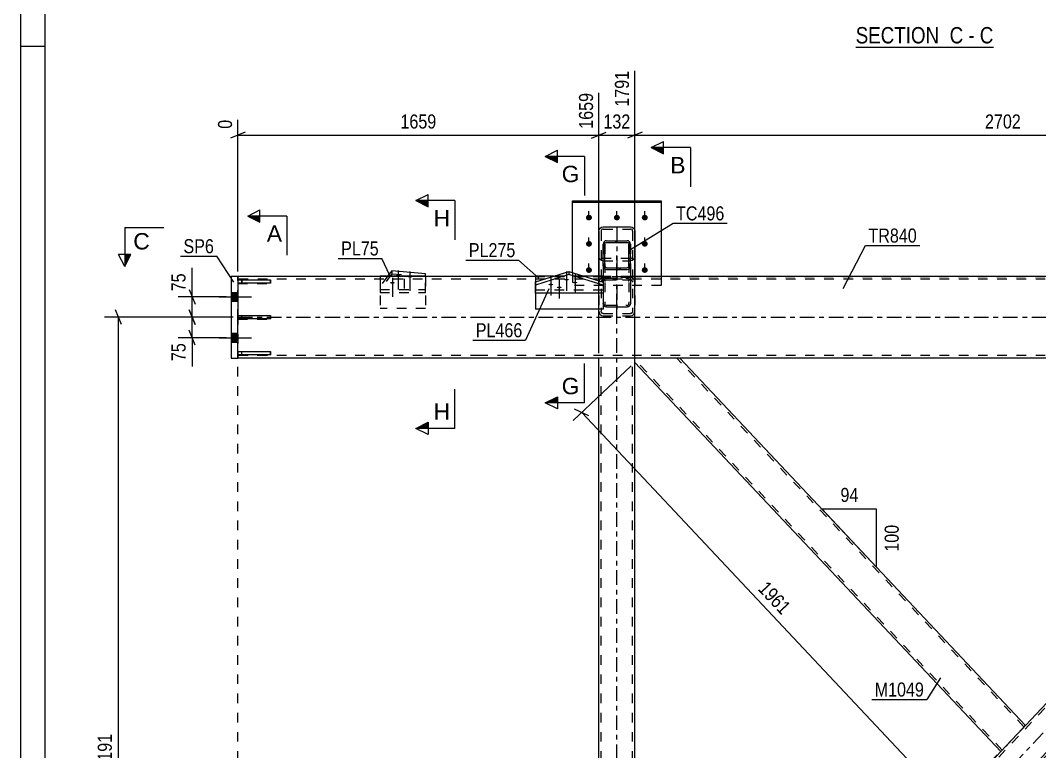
# Model space of a CAD drawing. Header units: millimetres. Extents: x 0 to 841, y 0 to 594.
# Drawn here: x 0 to 207.9, y 303.1 to 452.3 of the extents above; entities that cross this region are included whole.
import ezdxf

# ---------------------------------------------------------------- set-up
doc = ezdxf.new("R2010")
doc.units = ezdxf.units.MM
doc.linetypes.add('DXK_LINE_DOT2', pattern=[3.9198, 1.9599, -1.9599])
doc.linetypes.add('DXK_LINE_DOT3', pattern=[5.9187, 2.979, -0.9799, 0.9799, -0.9799])
doc.styles.add('Arial', font='ARIAL.TTF', dxfattribs={"height": 0.2})
doc.styles.add('Arial Narrow', font='ARIALN.TTF', dxfattribs={"height": 0.2})

# ---------------------------------------------------------------- blocks, each defined once
blk = doc.blocks.new('Unknown-761545992-1132')
at = {"color": 5, "linetype": 'Continuous'}
for p, q in [((0, 594), (0, 0)), ((5, 589), (5, 5)), ((5, 447), (0, 447))]:
    blk.add_line(p, q, dxfattribs=at)
blk = doc.blocks.new('Unknown-761545992-19 - 4705')
at = {"color": 6, "linetype": 'Continuous'}
blk.add_line((170.35, 446.87), (198.42, 446.87), dxfattribs=at)
at = {"color": 0, "linetype": 'Continuous'}
for points in [[(188.46, 447.62), (188.46, 451.12), (170.35, 451.12), (170.35, 447.62)], [(192.28, 447.62), (192.28, 451.12), (189.51, 451.12), (189.51, 447.62)], [(194.6, 447.62), (194.6, 451.12), (193.33, 451.12), (193.33, 447.62)], [(198.42, 447.62), (198.42, 451.12), (195.65, 451.12), (195.65, 447.62)]]:
    blk.add_wipeout(points, dxfattribs=at)
at = {"color": 7, "linetype": 'Continuous', "style": 'Arial Narrow'}
for s, p in [('SECTION ', (170.35, 447.62)), ('C', (189.51, 447.62)), ('-', (193.33, 447.62)), ('C', (195.65, 447.62))]:
    blk.add_text(s, height=3.34, dxfattribs=at).set_placement(p)
blk = doc.blocks.new('Part-761545992-3665 - 3517')
at = {"color": 2, "linetype": 'Continuous'}
for p, q in [((117.97, 409.34), (118.04, 409.66)), ((118.04, 409.66), (118.23, 409.93)), ((118.23, 409.93), (118.52, 410.12)), ((118.52, 410.12), (118.86, 410.18)), ((118.86, 410.18), (124.42, 410.18)), ((124.42, 410.18), (124.76, 410.12)), ((124.76, 410.12), (125.05, 409.93)), ((125.05, 409.93), (125.24, 409.66)), ((125.24, 409.66), (125.31, 409.34)), ((117.97, 409.34), (117.97, 400.11)), ((125.31, 409.34), (125.31, 400.09))]:
    blk.add_line(p, q, dxfattribs=at)
at = {"color": 7, "linetype": 'DXK_LINE_DOT2'}
for p, q in [((118.45, 409.5), (118.42, 409.34)), ((118.55, 409.64), (118.45, 409.5)), ((118.69, 409.73), (118.55, 409.64)), ((118.86, 409.76), (118.69, 409.73)), ((118.86, 409.76), (124.42, 409.76)), ((124.59, 409.73), (124.42, 409.76)), ((124.73, 409.64), (124.59, 409.73)), ((124.83, 409.5), (124.73, 409.64)), ((124.86, 409.34), (124.83, 409.5)), ((118.42, 409.34), (118.42, 392.99)), ((124.86, 409.34), (124.86, 392.99)), ((118.04, 403.8), (117.97, 404.12)), ((118.23, 403.53), (118.04, 403.8)), ((118.52, 403.35), (118.23, 403.53)), ((118.42, 404.12), (118.45, 403.96)), ((118.45, 403.96), (118.55, 403.83)), ((118.86, 403.29), (118.52, 403.35)), ((118.55, 403.83), (118.69, 403.74)), ((118.69, 403.74), (118.86, 403.71)), ((124.42, 403.71), (118.86, 403.71)), ((118.86, 403.29), (124.42, 403.29)), ((124.42, 403.71), (124.59, 403.74)), ((124.76, 403.35), (124.42, 403.29)), ((124.59, 403.74), (124.73, 403.83)), ((124.73, 403.83), (124.76, 403.86)), ((124.76, 403.86), (124.83, 403.96)), ((125.05, 403.53), (124.76, 403.35)), ((124.83, 403.96), (124.86, 404.12)), ((125.24, 403.8), (125.05, 403.53)), ((125.31, 404.12), (125.24, 403.8)), ((117.97, 400.11), (117.97, 392.99)), ((118.03, 399.19), (117.97, 398.9)), ((118.04, 399.27), (118.03, 399.19)), ((118.42, 398.9), (118.45, 399.09)), ((118.86, 399.85), (118.52, 399.78)), ((118.69, 399.34), (118.86, 399.38)), ((124.42, 399.85), (118.86, 399.85)), ((118.86, 399.38), (124.42, 399.38)), ((124.76, 399.78), (124.42, 399.85)), ((124.42, 399.38), (124.59, 399.34)), ((124.83, 399.09), (124.86, 398.9)), ((125.25, 399.19), (125.24, 399.27)), ((125.31, 398.9), (125.25, 399.19)), ((125.31, 400.09), (125.31, 392.99)), ((117.97, 392.99), (118.04, 392.63)), ((118.45, 392.81), (118.42, 392.99)), ((124.86, 392.99), (124.83, 392.81)), ((125.24, 392.63), (125.31, 392.99)), ((118.52, 392.12), (118.86, 392.05)), ((118.86, 392.52), (118.69, 392.56)), ((118.86, 392.52), (124.42, 392.52)), ((118.86, 392.05), (124.42, 392.05)), ((124.59, 392.56), (124.42, 392.52)), ((124.42, 392.05), (124.76, 392.12))]:
    blk.add_line(p, q, dxfattribs=at)
at = {"color": 7, "linetype": 'DXK_LINE_DOT3'}
blk.add_line((121.64, 410.15), (121.64, 392.53), dxfattribs=at)
at = {"color": 7, "linetype": 'DXK_LINE_DOT2'}
for centre, radius, start, end in [((118.9, 398.94), 0.919, 114.3199, 159.2416), ((118.88, 398.92), 0.46, 114.3199, 159.2416), ((124.4, 398.92), 0.46, 20.7584, 65.6801), ((124.38, 398.94), 0.919, 20.7584, 65.6801), ((118.9, 392.96), 0.919, 200.7584, 245.6801), ((118.88, 392.97), 0.46, 200.7584, 245.6801), ((124.4, 392.97), 0.46, 294.3199, 339.2416), ((124.38, 392.96), 0.919, 294.3199, 339.2416)]:
    blk.add_arc(centre, radius, start, end, dxfattribs=at)
blk = doc.blocks.new('Part-761545992-3583 - 3517')
at = {"color": 7, "linetype": 'DXK_LINE_DOT2'}
for p, q in [((51.02, 399.33), (44.36, 399.33)), ((44.36, 399.33), (44.36, 398.66)), ((45.19, 399.33), (45.19, 398.66)), ((51.02, 398.66), (51.02, 399.33)), ((44.36, 398.66), (51.02, 398.66))]:
    blk.add_line(p, q, dxfattribs=at)
blk = doc.blocks.new('Bolt-761545992-3519 - 3517')
at = {"linetype": 'Continuous'}
for points in [[(115.95, 412.66), (116.07, 412.65), (116.19, 412.61), (116.31, 412.55), (116.4, 412.47), (116.48, 412.37), (116.53, 412.26), (116.55, 412.14), (116.55, 412.02), (116.53, 411.91), (116.48, 411.8), (116.4, 411.7), (116.31, 411.62), (116.19, 411.56), (116.07, 411.52), (115.95, 411.51), (115.82, 411.52), (115.7, 411.56), (115.59, 411.62), (115.49, 411.7), (115.42, 411.8), (115.37, 411.91), (115.34, 412.02), (115.34, 412.14), (115.37, 412.26), (115.42, 412.37), (115.49, 412.47), (115.59, 412.55), (115.7, 412.61), (115.82, 412.65)], [(121.64, 412.66), (121.77, 412.65), (121.89, 412.61), (122, 412.55), (122.09, 412.47), (122.17, 412.37), (122.22, 412.26), (122.25, 412.14), (122.25, 412.02), (122.22, 411.91), (122.17, 411.8), (122.09, 411.7), (122, 411.62), (121.89, 411.56), (121.77, 411.52), (121.64, 411.51), (121.51, 411.52), (121.39, 411.56), (121.28, 411.62), (121.19, 411.7), (121.11, 411.8), (121.06, 411.91), (121.03, 412.02), (121.03, 412.14), (121.06, 412.26), (121.11, 412.37), (121.19, 412.47), (121.28, 412.55), (121.39, 412.61), (121.51, 412.65)], [(127.34, 412.66), (127.46, 412.65), (127.58, 412.61), (127.69, 412.55), (127.79, 412.47), (127.86, 412.37), (127.92, 412.26), (127.94, 412.14), (127.94, 412.02), (127.92, 411.91), (127.86, 411.8), (127.79, 411.7), (127.69, 411.62), (127.58, 411.56), (127.46, 411.52), (127.34, 411.51), (127.21, 411.52), (127.09, 411.56), (126.98, 411.62), (126.88, 411.7), (126.81, 411.8), (126.75, 411.91), (126.73, 412.02), (126.73, 412.14), (126.75, 412.26), (126.81, 412.37), (126.88, 412.47), (126.98, 412.55), (127.09, 412.61), (127.21, 412.65)], [(115.95, 407.31), (116.07, 407.3), (116.19, 407.26), (116.31, 407.2), (116.4, 407.12), (116.48, 407.02), (116.53, 406.91), (116.55, 406.79), (116.55, 406.67), (116.53, 406.56), (116.48, 406.45), (116.4, 406.35), (116.31, 406.27), (116.19, 406.21), (116.07, 406.17), (115.95, 406.16), (115.82, 406.17), (115.7, 406.21), (115.59, 406.27), (115.49, 406.35), (115.42, 406.45), (115.37, 406.56), (115.34, 406.67), (115.34, 406.79), (115.37, 406.91), (115.42, 407.02), (115.49, 407.12), (115.59, 407.2), (115.7, 407.26), (115.82, 407.3)], [(127.34, 407.31), (127.46, 407.3), (127.58, 407.26), (127.69, 407.2), (127.79, 407.12), (127.86, 407.02), (127.92, 406.91), (127.94, 406.79), (127.94, 406.67), (127.92, 406.56), (127.86, 406.45), (127.79, 406.35), (127.69, 406.27), (127.58, 406.21), (127.46, 406.17), (127.34, 406.16), (127.21, 406.17), (127.09, 406.21), (126.98, 406.27), (126.88, 406.35), (126.81, 406.45), (126.75, 406.56), (126.73, 406.67), (126.73, 406.79), (126.75, 406.91), (126.81, 407.02), (126.88, 407.12), (126.98, 407.2), (127.09, 407.26), (127.21, 407.3)], [(115.95, 401.96), (116.07, 401.94), (116.19, 401.91), (116.31, 401.85), (116.4, 401.77), (116.48, 401.67), (116.53, 401.56), (116.55, 401.44), (116.55, 401.32), (116.53, 401.21), (116.48, 401.1), (116.4, 401), (116.31, 400.92), (116.19, 400.86), (116.07, 400.82), (115.95, 400.81), (115.82, 400.82), (115.7, 400.86), (115.59, 400.92), (115.49, 401), (115.42, 401.1), (115.37, 401.21), (115.34, 401.32), (115.34, 401.44), (115.37, 401.56), (115.42, 401.67), (115.49, 401.77), (115.59, 401.85), (115.7, 401.91), (115.82, 401.94)], [(127.34, 401.96), (127.46, 401.94), (127.58, 401.91), (127.69, 401.85), (127.79, 401.77), (127.86, 401.67), (127.92, 401.56), (127.94, 401.44), (127.94, 401.32), (127.92, 401.21), (127.86, 401.1), (127.79, 401), (127.69, 400.92), (127.58, 400.86), (127.46, 400.82), (127.34, 400.81), (127.21, 400.82), (127.09, 400.86), (126.98, 400.92), (126.88, 401), (126.81, 401.1), (126.75, 401.21), (126.73, 401.32), (126.73, 401.44), (126.75, 401.56), (126.81, 401.67), (126.88, 401.77), (126.98, 401.85), (127.09, 401.91), (127.21, 401.94)]]:
    blk.add_hatch(color=1, dxfattribs=at).paths.add_polyline_path(points)
at = {"color": 1, "linetype": 'Continuous'}
for p, q in [((115.95, 411.84), (115.95, 413.42)), ((121.64, 411.84), (121.64, 413.42)), ((127.34, 411.84), (127.34, 413.42)), ((115.95, 406.49), (115.95, 408.06)), ((127.34, 406.49), (127.34, 408.06)), ((115.95, 401.14), (115.95, 402.71)), ((127.34, 401.14), (127.34, 402.71))]:
    blk.add_line(p, q, dxfattribs=at)
at = {"color": 1, "linetype": 'DXK_LINE_DOT2'}
blk.add_line((121.64, 401.14), (121.64, 402.71), dxfattribs=at)
blk = doc.blocks.new('Part-761545992-3636 - 3517')
at = {"color": 7, "linetype": 'DXK_LINE_DOT3'}
blk.add_line((121.64, 212.87), (121.64, 393.43), dxfattribs=at)
at = {"color": 2, "linetype": 'Continuous'}
for p, q in [((117.98, 225.85), (117.98, 383.43)), ((125.31, 225.85), (125.31, 382.51))]:
    blk.add_line(p, q, dxfattribs=at)
at = {"color": 7, "linetype": 'DXK_LINE_DOT2'}
for p, q in [((125.31, 383.43), (117.98, 383.43)), ((118.42, 222.87), (118.42, 383.43)), ((124.86, 222.87), (124.86, 383.43)), ((125.31, 382.51), (125.31, 383.43)), ((117.98, 222.87), (117.98, 225.85)), ((125.31, 222.87), (125.31, 225.85)), ((125.31, 222.87), (117.98, 222.87))]:
    blk.add_line(p, q, dxfattribs=at)
blk = doc.blocks.new('Part-761545992-3707 - 3517')
at = {"color": 2, "linetype": 'Continuous'}
for p, q in [((73.34, 400.2), (73.34, 400.09)), ((73.34, 400.2), (82.63, 400.2)), ((82.63, 400.2), (82.63, 400.09))]:
    blk.add_line(p, q, dxfattribs=at)
at = {"color": 7, "linetype": 'DXK_LINE_DOT2'}
for p, q in [((73.34, 400.09), (73.34, 393.53)), ((82.63, 400.09), (82.63, 393.53)), ((82.63, 393.53), (73.34, 393.53))]:
    blk.add_line(p, q, dxfattribs=at)
blk = doc.blocks.new('Part-761545992-3584 - 3517')
at = {"color": 7, "linetype": 'DXK_LINE_DOT2'}
for p, q in [((51.02, 384.71), (44.36, 384.71)), ((44.36, 384.71), (44.36, 384.05)), ((45.19, 384.05), (45.19, 384.71)), ((51.02, 384.05), (51.02, 384.71)), ((44.36, 384.05), (51.02, 384.05))]:
    blk.add_line(p, q, dxfattribs=at)
blk = doc.blocks.new('Part-761545992-3551 - 3517')
at = {"color": 2, "linetype": 'Continuous'}
for p, q in [((44.36, 400.09), (42.97, 400.09)), ((42.97, 400.09), (42.97, 383.43)), ((44.36, 400.09), (44.36, 399.4)), ((44.36, 398.73), (44.36, 392.09)), ((44.36, 384.79), (44.36, 391.43)), ((42.97, 383.43), (44.36, 383.43)), ((44.36, 383.43), (44.36, 384.12))]:
    blk.add_line(p, q, dxfattribs=at)
at = {"color": 7, "linetype": 'DXK_LINE_DOT2'}
for p, q in [((44.36, 391.43), (44.36, 400.09)), ((44.36, 399.4), (44.36, 398.73)), ((44.36, 391.43), (44.36, 392.09)), ((44.36, 384.12), (44.36, 384.79))]:
    blk.add_line(p, q, dxfattribs=at)
blk = doc.blocks.new('Part-761545992-3633 - 3517')
at = {"color": 2, "linetype": 'Continuous'}
for p, q in [((125.31, 382.51), (125.31, 383.43)), ((199.94, 303.15), (125.31, 382.51)), ((204.98, 308.5), (134.51, 383.43)), ((204.36, 307.85), (199.94, 303.15)), ((204.8, 308.31), (204.36, 307.85)), ((204.98, 308.5), (204.8, 308.31))]:
    blk.add_line(p, q, dxfattribs=at)
at = {"color": 7, "linetype": 'DXK_LINE_DOT2'}
for p, q in [((134.51, 383.43), (125.31, 383.43)), ((200.25, 303.47), (125.31, 383.16)), ((204.67, 308.18), (133.9, 383.43)), ((204.6, 308.1), (204.36, 307.85)), ((204.8, 308.31), (204.67, 308.18)), ((200.25, 303.47), (200.27, 303.5))]:
    blk.add_line(p, q, dxfattribs=at)
blk = doc.blocks.new('Part-761545992-3646 - 3517')
at = {"linetype": 'Continuous'}
h = blk.add_hatch(dxfattribs=at)
h.set_pattern_fill('', scale=0.7, style=0, pattern_type=0)
h.set_pattern_definition([(45, (124.3678, 406.9375), (-1.57154, 1.57154), [])])
h.paths.add_polyline_path([(124.42, 406.67), (124.37, 406.94), (124.22, 407.17), (124.01, 407.32), (123.75, 407.37), (119.53, 407.37), (119.27, 407.32), (119.06, 407.17), (118.91, 406.94), (118.86, 406.67), (118.86, 402.2), (118.91, 401.93), (119.06, 401.7), (119.27, 401.55), (119.53, 401.5), (123.75, 401.5), (124.01, 401.55), (124.22, 401.7), (124.37, 401.93), (124.42, 402.2)])
h.paths.add_polyline_path([(124.06, 402.07), (123.99, 401.95), (123.88, 401.88), (123.75, 401.85), (119.53, 401.85), (119.4, 401.88), (119.29, 401.95), (119.22, 402.07), (119.2, 402.2), (119.2, 406.67), (119.22, 406.8), (119.29, 406.92), (119.4, 406.99), (119.53, 407.02), (123.75, 407.02), (123.88, 406.99), (123.99, 406.92), (124.06, 406.8), (124.09, 406.67), (124.09, 402.2)])
at = {"color": 2, "linetype": 'Continuous'}
for p, q in [((118.91, 406.94), (118.86, 406.67)), ((118.86, 402.2), (118.86, 406.67)), ((119.2, 406.67), (119.22, 406.8)), ((119.2, 402.2), (119.2, 406.67)), ((119.22, 406.8), (119.29, 406.92)), ((119.53, 407.37), (119.27, 407.32)), ((119.29, 406.92), (119.4, 406.99)), ((119.4, 406.99), (119.53, 407.02)), ((119.53, 407.37), (123.75, 407.37)), ((119.53, 407.02), (123.75, 407.02)), ((124.01, 407.32), (123.75, 407.37)), ((123.75, 407.02), (123.88, 406.99)), ((123.88, 406.99), (123.99, 406.92)), ((123.99, 406.92), (124.06, 406.8)), ((124.06, 406.8), (124.09, 406.67)), ((124.09, 402.2), (124.09, 406.67)), ((124.42, 406.67), (124.37, 406.94)), ((124.42, 402.2), (124.42, 406.67)), ((118.86, 402.2), (118.86, 394.55)), ((118.86, 402.2), (118.91, 401.93)), ((119.22, 402.07), (119.2, 402.2)), ((119.29, 401.95), (119.22, 402.07)), ((119.27, 401.55), (119.53, 401.5)), ((119.4, 401.88), (119.29, 401.95)), ((119.53, 401.85), (119.4, 401.88)), ((119.53, 401.85), (123.75, 401.85)), ((119.53, 401.5), (123.75, 401.5)), ((123.88, 401.88), (123.75, 401.85)), ((123.75, 401.5), (124.01, 401.55)), ((123.99, 401.95), (123.88, 401.88)), ((124.06, 402.07), (123.99, 401.95)), ((124.09, 402.2), (124.06, 402.07)), ((124.37, 401.93), (124.42, 402.2)), ((124.42, 402.2), (124.42, 394.55)), ((118.91, 394.28), (118.86, 394.55)), ((119.53, 393.85), (119.27, 393.9)), ((119.53, 393.85), (123.75, 393.85)), ((124.01, 393.9), (123.75, 393.85)), ((124.42, 394.55), (124.37, 394.28))]:
    blk.add_line(p, q, dxfattribs=at)
at = {"color": 7, "linetype": 'DXK_LINE_DOT2'}
for p, q in [((118.86, 406.67), (118.86, 402.2)), ((119.2, 406.67), (119.2, 394.55)), ((124.09, 406.67), (124.09, 394.55)), ((124.42, 406.67), (124.42, 402.2)), ((118.86, 399.02), (118.91, 399.29)), ((119.22, 399.15), (119.2, 399.02)), ((119.29, 399.27), (119.22, 399.15)), ((119.27, 399.67), (119.53, 399.72)), ((119.4, 399.34), (119.29, 399.27)), ((119.53, 399.37), (119.4, 399.34)), ((119.53, 399.72), (123.75, 399.72)), ((119.53, 399.37), (123.75, 399.37)), ((123.75, 399.72), (124.01, 399.67)), ((123.88, 399.34), (123.75, 399.37)), ((123.99, 399.27), (123.88, 399.34)), ((124.06, 399.15), (123.99, 399.27)), ((124.09, 399.02), (124.06, 399.15)), ((124.37, 399.29), (124.42, 399.02)), ((119.2, 394.55), (119.22, 394.42)), ((119.22, 394.42), (119.29, 394.3)), ((119.29, 394.3), (119.4, 394.23)), ((119.4, 394.23), (119.53, 394.2)), ((119.53, 394.2), (123.75, 394.2)), ((123.75, 394.2), (123.88, 394.23)), ((123.88, 394.23), (123.99, 394.3)), ((123.99, 394.3), (124.06, 394.42)), ((124.06, 394.42), (124.09, 394.55))]:
    blk.add_line(p, q, dxfattribs=at)
at = {"color": 7, "linetype": 'DXK_LINE_DOT3'}
blk.add_line((121.64, 393.53), (121.64, 404.43), dxfattribs=at)
at = {"color": 2, "linetype": 'Continuous'}
for centre, start, end in [((119.56, 406.69), 114.1353, 159.0718), ((123.73, 406.69), 20.9282, 65.8647), ((119.56, 402.18), 200.9282, 245.8647), ((123.73, 402.18), 294.1353, 339.0718), ((119.56, 394.53), 200.9282, 245.8647), ((123.73, 394.53), 294.1353, 339.0718)]:
    blk.add_arc(centre, 0.687, start, end, dxfattribs=at)
at = {"color": 7, "linetype": 'DXK_LINE_DOT2'}
for centre, start, end in [((119.56, 399.04), 114.1353, 159.0718), ((123.73, 399.04), 20.9282, 65.8647)]:
    blk.add_arc(centre, 0.687, start, end, dxfattribs=at)
blk = doc.blocks.new('Part-761545992-3571 - 3517')
at = {"color": 7, "linetype": 'DXK_LINE_DOT2'}
for p, q in [((276.05, 383.43), (125.31, 223.14)), ((284.64, 383.16), (133.9, 222.87)), ((284.64, 383.43), (275.44, 383.43)), ((204.98, 308.5), (199.94, 303.15)), ((210.01, 303.15), (204.98, 297.8)), ((127.25, 225.85), (125.31, 223.79)), ((125.31, 222.87), (125.31, 223.79)), ((134.51, 222.87), (125.31, 222.87))]:
    blk.add_line(p, q, dxfattribs=at)
at = {"color": 7, "linetype": 'DXK_LINE_DOT3'}
blk.add_line((129.48, 222.87), (280.47, 383.43), dxfattribs=at)
at = {"color": 2, "linetype": 'Continuous'}
for p, q in [((275.44, 383.43), (204.98, 308.5)), ((284.64, 382.51), (210.01, 303.15)), ((284.64, 382.51), (284.64, 383.43)), ((199.94, 303.15), (127.25, 225.85)), ((204.98, 297.8), (134.51, 222.87))]:
    blk.add_line(p, q, dxfattribs=at)
blk = doc.blocks.new('Part-761545992-3589 - 3517')
at = {"color": 2, "linetype": 'Continuous'}
for p, q in [((62.13, 400.09), (44.36, 400.09)), ((93.74, 400.09), (62.23, 400.09)), ((105.02, 400.09), (93.84, 400.09)), ((118.86, 400.09), (118.84, 400.09)), ((303.09, 400.09), (124.42, 400.09)), ((62.13, 383.43), (44.36, 383.43)), ((93.74, 383.43), (62.23, 383.43)), ((291.64, 383.43), (93.84, 383.43))]:
    blk.add_line(p, q, dxfattribs=at)
at = {"color": 7, "linetype": 'DXK_LINE_DOT2'}
for p, q in [((44.36, 400.09), (44.36, 383.43)), ((62.13, 399.54), (44.36, 399.54)), ((93.74, 399.54), (62.23, 399.54)), ((303.09, 399.54), (93.84, 399.54)), ((105.02, 400.09), (303.09, 400.09)), ((124.42, 400.09), (118.86, 400.09)), ((62.13, 383.98), (44.36, 383.98)), ((93.74, 383.98), (62.23, 383.98)), ((303.09, 383.98), (93.84, 383.98))]:
    blk.add_line(p, q, dxfattribs=at)
at = {"color": 7, "linetype": 'DXK_LINE_DOT3'}
for p, q in [((44.36, 391.76), (62.13, 391.76)), ((62.23, 391.76), (93.74, 391.76)), ((93.84, 391.76), (303.09, 391.76))]:
    blk.add_line(p, q, dxfattribs=at)
blk = doc.blocks.new('Part-761545992-3711 - 3517')
at = {"color": 2, "linetype": 'Continuous'}
for p, q in [((105.02, 400.11), (105.02, 398.96)), ((108.71, 400.11), (105.02, 400.11)), ((118.84, 400.11), (114.99, 400.11)), ((118.84, 400.11), (118.84, 398.91)), ((105.02, 396.69), (105.02, 393.44)), ((118.84, 396.69), (118.84, 393.44)), ((118.84, 393.44), (105.02, 393.44))]:
    blk.add_line(p, q, dxfattribs=at)
at = {"color": 7, "linetype": 'DXK_LINE_DOT2'}
for p, q in [((114.99, 400.11), (108.71, 400.11)), ((105.02, 398.96), (105.02, 396.69)), ((118.84, 398.91), (118.84, 396.69))]:
    blk.add_line(p, q, dxfattribs=at)
blk = doc.blocks.new('Part-761545992-3579 - 3517')
at = {"color": 2, "linetype": 'Continuous'}
for p, q in [((44.36, 391.43), (44.36, 392.09)), ((44.36, 392.09), (51.02, 392.09)), ((51.02, 391.43), (44.36, 391.43)), ((51.02, 392.09), (51.02, 391.43))]:
    blk.add_line(p, q, dxfattribs=at)
at = {"color": 7, "linetype": 'DXK_LINE_DOT2'}
blk.add_line((45.19, 391.43), (45.19, 392.09), dxfattribs=at)
blk = doc.blocks.new('Part-761545992-3580 - 3517')
at = {"color": 2, "linetype": 'Continuous'}
for p, q in [((44.36, 399.4), (51.02, 399.4)), ((44.36, 399.4), (44.36, 398.73)), ((51.02, 399.4), (51.02, 398.73)), ((51.02, 398.73), (44.36, 398.73))]:
    blk.add_line(p, q, dxfattribs=at)
at = {"color": 7, "linetype": 'DXK_LINE_DOT2'}
blk.add_line((45.19, 398.73), (45.19, 399.4), dxfattribs=at)
blk = doc.blocks.new('Part-761545992-3581 - 3517')
at = {"color": 2, "linetype": 'Continuous'}
for p, q in [((44.36, 384.12), (44.36, 384.79)), ((44.36, 384.79), (51.02, 384.79)), ((51.02, 384.79), (51.02, 384.12)), ((51.02, 384.12), (44.36, 384.12))]:
    blk.add_line(p, q, dxfattribs=at)
at = {"color": 7, "linetype": 'DXK_LINE_DOT2'}
blk.add_line((45.19, 384.12), (45.19, 384.79), dxfattribs=at)
blk = doc.blocks.new('Part-761545992-3582 - 3517')
at = {"color": 7, "linetype": 'DXK_LINE_DOT2'}
for p, q in [((51.02, 392.02), (44.36, 392.02)), ((44.36, 392.02), (44.36, 391.35)), ((44.36, 391.35), (51.02, 391.35)), ((45.19, 391.35), (45.19, 392.02)), ((51.02, 391.35), (51.02, 392.02))]:
    blk.add_line(p, q, dxfattribs=at)
blk = doc.blocks.new('Bolt-761545992-3598 - 3517')
at = {"linetype": 'Continuous'}
for points in [[(42.97, 396.84), (42.97, 395.01), (44.36, 395.01), (44.36, 396.84)], [(42.97, 396.84), (42.97, 395.01), (44.36, 395.01), (44.36, 396.84)], [(42.97, 388.51), (42.97, 386.68), (44.36, 386.68), (44.36, 388.51)], [(42.97, 388.51), (42.97, 386.68), (44.36, 386.68), (44.36, 388.51)]]:
    blk.add_hatch(color=1, dxfattribs=at).paths.add_polyline_path(points)
at = {"color": 1, "linetype": 'Continuous'}
for p, q in [((40.52, 395.93), (47.13, 395.93)), ((40.52, 395.93), (47.13, 395.93)), ((42.97, 396.84), (44.36, 396.84)), ((42.97, 396.84), (44.36, 396.84)), ((42.97, 395.01), (44.36, 395.01)), ((42.97, 395.01), (44.36, 395.01)), ((40.52, 387.59), (47.13, 387.59)), ((40.52, 387.59), (47.13, 387.59)), ((42.97, 388.51), (44.36, 388.51)), ((42.97, 388.51), (44.36, 388.51)), ((42.97, 386.68), (44.36, 386.68)), ((42.97, 386.68), (44.36, 386.68))]:
    blk.add_line(p, q, dxfattribs=at)
blk = doc.blocks.new('Part-761545992-3678 - 3517')
at = {"color": 2, "linetype": 'Continuous'}
for p, q in [((112.61, 400.84), (112.61, 415.52)), ((112.61, 415.52), (130.67, 415.52)), ((112.61, 415.22), (130.67, 415.22)), ((130.67, 415.52), (130.67, 400.09))]:
    blk.add_line(p, q, dxfattribs=at)
at = {"color": 7, "linetype": 'DXK_LINE_DOT2'}
for p, q in [((112.61, 400.84), (112.61, 398.25)), ((130.67, 400.09), (130.67, 398.25)), ((130.67, 398.25), (112.61, 398.25))]:
    blk.add_line(p, q, dxfattribs=at)
blk = doc.blocks.new('Part-761545992-3704 - 3517')
at = {"color": 2, "linetype": 'Continuous'}
for p, q in [((75.77, 401.25), (74.95, 400.2)), ((82.63, 400.63), (75.77, 401.25)), ((82.63, 400.2), (82.63, 400.63))]:
    blk.add_line(p, q, dxfattribs=at)
at = {"color": 7, "linetype": 'DXK_LINE_DOT2'}
for p, q in [((75.77, 401.25), (75.77, 400.63)), ((75.77, 400.63), (73.34, 397.51)), ((74.95, 400.2), (73.34, 398.13)), ((75.77, 400.63), (82.63, 400)), ((82.63, 396.82), (82.63, 400.2)), ((73.34, 398.13), (73.34, 396.82)), ((73.34, 397.44), (82.63, 397.44)), ((73.34, 396.82), (82.63, 396.82))]:
    blk.add_line(p, q, dxfattribs=at)
blk = doc.blocks.new('Bolt-761545992-3708 - 3517')
at = {"linetype": 'Continuous'}
for points in [[(77.01, 400.09), (76.9, 400.09), (76.8, 400.1), (76.71, 400.12), (76.64, 400.14), (76.58, 400.17), (76.53, 400.2), (76.51, 400.24), (76.51, 400.27), (76.53, 400.31), (76.58, 400.34), (76.64, 400.37), (76.71, 400.39), (76.8, 400.41), (76.9, 400.42), (77.01, 400.43), (77.11, 400.42), (77.21, 400.41), (77.3, 400.39), (77.38, 400.37), (77.44, 400.34), (77.48, 400.31), (77.51, 400.27), (77.51, 400.24), (77.48, 400.2), (77.44, 400.17), (77.38, 400.14), (77.3, 400.12), (77.21, 400.1), (77.11, 400.09)], [(79.42, 399.87), (79.32, 399.87), (79.22, 399.88), (79.13, 399.9), (79.05, 399.92), (78.99, 399.95), (78.95, 399.98), (78.93, 400.02), (78.93, 400.05), (78.95, 400.09), (78.99, 400.12), (79.05, 400.15), (79.13, 400.18), (79.22, 400.19), (79.32, 400.2), (79.42, 400.21), (79.53, 400.2), (79.63, 400.19), (79.72, 400.18), (79.8, 400.15), (79.86, 400.12), (79.9, 400.09), (79.92, 400.05), (79.92, 400.02), (79.9, 399.98), (79.86, 399.95), (79.8, 399.92), (79.72, 399.9), (79.63, 399.88), (79.53, 399.87)], [(75.87, 398.62), (75.76, 398.62), (75.66, 398.63), (75.57, 398.65), (75.49, 398.67), (75.43, 398.7), (75.39, 398.73), (75.37, 398.77), (75.37, 398.81), (75.39, 398.84), (75.43, 398.87), (75.49, 398.9), (75.57, 398.93), (75.66, 398.94), (75.76, 398.95), (75.87, 398.96), (75.97, 398.95), (76.07, 398.94), (76.16, 398.93), (76.24, 398.9), (76.3, 398.87), (76.34, 398.84), (76.36, 398.81), (76.36, 398.77), (76.34, 398.73), (76.3, 398.7), (76.24, 398.67), (76.16, 398.65), (76.07, 398.63), (75.97, 398.62)]]:
    blk.add_hatch(color=1, dxfattribs=at).paths.add_polyline_path(points)
at = {"color": 1, "linetype": 'Continuous'}
for p, q in [((77.01, 401.3), (77.01, 397.39)), ((75.87, 399.83), (75.87, 395.92)), ((79.42, 401.08), (79.42, 397.17))]:
    blk.add_line(p, q, dxfattribs=at)
at = {"color": 1, "linetype": 'DXK_LINE_DOT2'}
blk.add_line((78.28, 399.61), (78.28, 395.7), dxfattribs=at)
blk = doc.blocks.new('Part-761545992-3712 - 3517')
at = {"color": 2, "linetype": 'Continuous'}
for p, q in [((105.02, 398.96), (111.85, 401.08)), ((111.85, 400.45), (105.02, 398.33)), ((111.85, 401.08), (118.84, 398.91)), ((111.85, 401.08), (111.85, 400.45)), ((118.84, 398.28), (111.85, 400.45)), ((105.02, 396.69), (105.02, 398.96)), ((118.84, 398.91), (118.84, 396.69)), ((118.84, 396.69), (105.02, 396.69))]:
    blk.add_line(p, q, dxfattribs=at)
at = {"color": 7, "linetype": 'DXK_LINE_DOT2'}
blk.add_line((105.02, 397.32), (118.84, 397.32), dxfattribs=at)
blk = doc.blocks.new('Bolt-761545992-3713 - 3517')
at = {"linetype": 'Continuous'}
for points in [[(111.38, 399.59), (111.49, 399.59), (111.59, 399.58), (111.68, 399.56), (111.75, 399.54), (111.81, 399.51), (111.86, 399.48), (111.88, 399.45), (111.88, 399.41), (111.86, 399.38), (111.81, 399.35), (111.75, 399.32), (111.68, 399.3), (111.59, 399.28), (111.49, 399.27), (111.38, 399.27), (111.28, 399.27), (111.18, 399.28), (111.09, 399.3), (111.01, 399.32), (110.95, 399.35), (110.91, 399.38), (110.88, 399.41), (110.88, 399.45), (110.91, 399.48), (110.95, 399.51), (111.01, 399.54), (111.09, 399.56), (111.18, 399.58), (111.28, 399.59)], [(108.17, 398.59), (108.27, 398.59), (108.37, 398.58), (108.46, 398.56), (108.54, 398.54), (108.6, 398.51), (108.64, 398.48), (108.66, 398.45), (108.66, 398.41), (108.64, 398.38), (108.6, 398.35), (108.54, 398.32), (108.46, 398.3), (108.37, 398.28), (108.27, 398.27), (108.17, 398.27), (108.06, 398.27), (107.96, 398.28), (107.87, 398.3), (107.8, 398.32), (107.73, 398.35), (107.69, 398.38), (107.67, 398.41), (107.67, 398.45), (107.69, 398.48), (107.73, 398.51), (107.8, 398.54), (107.87, 398.56), (107.96, 398.58), (108.06, 398.59)], [(109.89, 398), (110, 398), (110.1, 397.99), (110.19, 397.97), (110.27, 397.95), (110.33, 397.92), (110.37, 397.89), (110.39, 397.86), (110.39, 397.82), (110.37, 397.79), (110.33, 397.76), (110.27, 397.73), (110.19, 397.71), (110.1, 397.69), (110, 397.68), (109.89, 397.68), (109.79, 397.68), (109.69, 397.69), (109.6, 397.71), (109.52, 397.73), (109.46, 397.76), (109.42, 397.79), (109.4, 397.82), (109.4, 397.86), (109.42, 397.89), (109.46, 397.92), (109.52, 397.95), (109.6, 397.97), (109.69, 397.99), (109.79, 398)], [(113.11, 399), (113.21, 399), (113.31, 398.99), (113.4, 398.97), (113.48, 398.95), (113.54, 398.92), (113.58, 398.89), (113.61, 398.86), (113.61, 398.82), (113.58, 398.79), (113.54, 398.76), (113.48, 398.73), (113.4, 398.71), (113.31, 398.69), (113.21, 398.68), (113.11, 398.68), (113, 398.68), (112.91, 398.69), (112.81, 398.71), (112.74, 398.73), (112.68, 398.76), (112.63, 398.79), (112.61, 398.82), (112.61, 398.86), (112.63, 398.89), (112.68, 398.92), (112.74, 398.95), (112.81, 398.97), (112.91, 398.99), (113, 399)]]:
    blk.add_hatch(color=1, dxfattribs=at).paths.add_polyline_path(points)
at = {"color": 1, "linetype": 'Continuous'}
for p, q in [((108.17, 400.11), (108.17, 396.17)), ((109.89, 399.52), (109.89, 395.58)), ((111.38, 401.11), (111.38, 397.17)), ((113.11, 400.52), (113.11, 396.58))]:
    blk.add_line(p, q, dxfattribs=at)
blk = doc.blocks.new('Line-761545992-32340 - 3517')
at = {"color": 1, "linetype": 'DXK_LINE_DOT2'}
blk.add_line((44.36, 222.87), (44.36, 383.43), dxfattribs=at)
blk = doc.blocks.new('StraightDimension-761545992-4071 - 3517')
at = {"color": 7, "linetype": 'Continuous'}
for p, q in [((124.58, 381.82), (112.72, 370.67)), ((115.93, 371.63), (113, 372.99)), ((114.47, 372.31), (189.1, 292.95)), ((199.21, 302.46), (187.35, 291.31)), ((187.63, 293.63), (190.56, 292.27))]:
    blk.add_line(p, q, dxfattribs=at)
at = {"color": 0}
blk.add_wipeout([(155.24, 330.04), (158.3, 332.92), (152.47, 339.12), (149.41, 336.24)], dxfattribs=at)
at = {"color": 3, "style": 'Arial Narrow'}
blk.add_text('1961', height=2.863, rotation=-46.7591, dxfattribs=at).set_placement((150.26, 336.22))
blk = doc.blocks.new('AngleDimension-761545992-8847 - 3517')
at = {"color": 7, "linetype": 'Continuous'}
for p, q in [((168.63, 347.15), (163.52, 352.58)), ((174.62, 352.58), (163.52, 352.58)), ((174.62, 340.78), (163.52, 352.58)), ((174.62, 340.78), (174.62, 352.58))]:
    blk.add_line(p, q, dxfattribs=at)
at = {"color": 0}
for points in [[(171.5, 353.48), (171.5, 357.68), (166.64, 357.68), (166.64, 353.48)], [(179.72, 350.02), (175.52, 350.02), (175.52, 343.34), (179.72, 343.34)]]:
    blk.add_wipeout(points, dxfattribs=at)
at = {"color": 3, "style": 'Arial Narrow'}
blk.add_text('94', height=2.863, dxfattribs=at).set_placement((167.24, 354.08))
blk.add_text('100', height=2.863, rotation=90.0002, dxfattribs=at).set_placement((179.12, 343.94))
blk = doc.blocks.new('StraightDimension-761545992-3761 - 3517')
at = {"color": 7, "linetype": 'Continuous'}
for p, q in [((20.6, 390.26), (19.4, 393.26)), ((43.36, 391.76), (17.15, 391.76)), ((20, 214.5), (20, 391.76)), ((43.36, 214.5), (17.15, 214.5)), ((19.4, 216), (20.6, 213))]:
    blk.add_line(p, q, dxfattribs=at)
at = {"color": 0}
blk.add_wipeout([(19.25, 307.38), (15.05, 307.38), (15.05, 298.87), (19.25, 298.87)], dxfattribs=at)
at = {"color": 3, "style": 'Arial Narrow'}
blk.add_text('3191', height=2.863, rotation=90.0002, dxfattribs=at).set_placement((18.65, 299.47))
blk = doc.blocks.new('StraightDimension-761545992-3961 - 3517')
at = {"color": 7, "linetype": 'Continuous'}
for p, q in [((34.43, 397.43), (35.63, 394.43)), ((41.97, 395.93), (32.18, 395.93)), ((35.03, 391.76), (35.03, 395.93)), ((35.63, 390.26), (34.43, 393.26)), ((43.36, 391.76), (32.18, 391.76))]:
    blk.add_line(p, q, dxfattribs=at)
at = {"color": 0}
blk.add_wipeout([(34.28, 401.31), (30.08, 401.31), (30.08, 396.45), (34.28, 396.45)], dxfattribs=at)
at = {"color": 7, "linetype": 'Continuous'}
blk.add_line((35.03, 395.93), (35.03, 401.83), dxfattribs=at)
blk.add_line((35.03, 395.93), (35.03, 401.83), dxfattribs=at)
at = {"color": 3, "style": 'Arial Narrow'}
blk.add_text('75', height=2.863, rotation=90.0002, dxfattribs=at).set_placement((33.68, 397.05))
blk = doc.blocks.new('StraightDimension-761545992-3974 - 3517')
at = {"color": 7, "linetype": 'Continuous'}
for p, q in [((34.43, 393.26), (35.63, 390.26)), ((43.36, 391.76), (32.18, 391.76)), ((35.03, 387.59), (35.03, 391.76)), ((35.63, 386.09), (34.43, 389.09)), ((41.97, 387.59), (32.18, 387.59))]:
    blk.add_line(p, q, dxfattribs=at)
at = {"color": 0}
blk.add_wipeout([(34.28, 387.07), (30.08, 387.07), (30.08, 382.21), (34.28, 382.21)], dxfattribs=at)
at = {"color": 7, "linetype": 'Continuous'}
blk.add_line((35.03, 387.59), (35.03, 381.69), dxfattribs=at)
blk.add_line((35.03, 387.59), (35.03, 381.69), dxfattribs=at)
at = {"color": 3, "style": 'Arial Narrow'}
blk.add_text('75', height=2.863, rotation=90.0002, dxfattribs=at).set_placement((33.68, 382.81))
blk = doc.blocks.new('StraightDimension-761545992-4112 - 3517')
at = {"color": 7, "linetype": 'Continuous'}
for p, q in [((125.31, 383.51), (125.31, 442.02)), ((275.44, 384.43), (275.44, 437.52)), ((126.81, 429.51), (123.81, 428.31)), ((125.31, 428.91), (275.44, 428.91)), ((273.94, 428.31), (276.94, 429.51))]:
    blk.add_line(p, q, dxfattribs=at)
at = {"color": 0, "linetype": 'Continuous'}
blk.add_wipeout([(274.84, 438.12), (270.64, 438.12), (270.64, 429.61), (274.84, 429.61)], dxfattribs=at)
at = {"color": 0}
blk.add_wipeout([(204.63, 429.66), (204.63, 433.86), (196.12, 433.86), (196.12, 429.66)], dxfattribs=at)
at = {"color": 3, "linetype": 'Continuous', "style": 'Arial Narrow'}
blk.add_text('4493', height=2.863, rotation=90.0002, dxfattribs=at).set_placement((274.24, 430.21))
at = {"color": 3, "style": 'Arial Narrow'}
blk.add_text('2702', height=2.863, dxfattribs=at).set_placement((196.72, 430.26))
blk = doc.blocks.new('StraightDimension-761545992-4113 - 3517')
at = {"color": 7, "linetype": 'Continuous'}
for p, q in [((125.31, 383.51), (125.31, 442.02)), ((117.98, 384.43), (117.98, 437.52)), ((116.48, 428.31), (119.48, 429.51)), ((117.98, 428.91), (125.31, 428.91)), ((126.81, 429.51), (123.81, 428.31))]:
    blk.add_line(p, q, dxfattribs=at)
at = {"color": 0}
blk.add_wipeout([(124.98, 429.66), (124.98, 433.86), (118.3, 433.86), (118.3, 429.66)], dxfattribs=at)
at = {"color": 0, "linetype": 'Continuous'}
blk.add_wipeout([(124.71, 442.62), (120.51, 442.62), (120.51, 434.11), (124.71, 434.11)], dxfattribs=at)
at = {"color": 3, "linetype": 'Continuous', "style": 'Arial Narrow'}
blk.add_text('1791', height=2.863, rotation=90.0002, dxfattribs=at).set_placement((124.11, 434.71))
at = {"color": 3, "style": 'Arial Narrow'}
blk.add_text('132', height=2.863, dxfattribs=at).set_placement((118.9, 430.26))
blk = doc.blocks.new('StraightDimension-761545992-4114 - 3517')
at = {"color": 7, "linetype": 'Continuous'}
for p, q in [((117.98, 384.43), (117.98, 437.52)), ((44.36, 401.09), (44.36, 432.03)), ((45.86, 429.51), (42.86, 428.31)), ((44.36, 428.91), (117.98, 428.91)), ((116.48, 428.31), (119.48, 429.51))]:
    blk.add_line(p, q, dxfattribs=at)
at = {"color": 0, "linetype": 'Continuous'}
for points in [[(117.38, 438.12), (113.18, 438.12), (113.18, 429.61), (117.38, 429.61)], [(43.76, 432.63), (39.56, 432.63), (39.56, 429.61), (43.76, 429.61)]]:
    blk.add_wipeout(points, dxfattribs=at)
at = {"color": 0}
blk.add_wipeout([(85.42, 429.66), (85.42, 433.86), (76.91, 433.86), (76.91, 429.66)], dxfattribs=at)
at = {"color": 3, "linetype": 'Continuous', "style": 'Arial Narrow'}
for s, height, p in [('1659', 2.863, (116.78, 430.21)), ('0', 2.86, (43.16, 430.21))]:
    blk.add_text(s, height=height, rotation=90.0002, dxfattribs=at).set_placement(p)
at = {"color": 3, "style": 'Arial Narrow'}
blk.add_text('1659', height=2.863, dxfattribs=at).set_placement((77.51, 430.26))
blk = doc.blocks.new('StraightDimension-761545992-8388 - 3517')
at = {"color": 7, "linetype": 'Continuous'}
for p, q in [((285.37, 381.82), (293.1, 374.56)), ((290.76, 374.7), (291.94, 377.7)), ((141.22, 216.56), (291.35, 376.2)), ((135.24, 222.18), (142.97, 214.92)), ((141.81, 218.07), (140.63, 215.06))]:
    blk.add_line(p, q, dxfattribs=at)
at = {"color": 0}
blk.add_wipeout([(218.65, 300), (215.59, 302.87), (209.76, 296.67), (212.82, 293.8)], dxfattribs=at)
at = {"color": 3, "style": 'Arial Narrow'}
blk.add_text('3945', height=2.863, rotation=46.7591, dxfattribs=at).set_placement((212.79, 294.64))
blk = doc.blocks.new('Mark-761545992-3642 - 3517')
at = {"color": 0}
blk.add_wipeout([(143.57, 411.52), (143.57, 414.52), (133.71, 414.52), (133.71, 411.52)], dxfattribs=at)
blk.add_wipeout([(143.57, 411.52), (143.57, 414.52), (133.71, 414.52), (133.71, 411.52)], dxfattribs=at)
at = {"color": 30, "linetype": 'Continuous'}
for p, q in [((124.42, 405.55), (133.11, 410.92)), ((133.11, 410.92), (144.17, 410.92))]:
    blk.add_line(p, q, dxfattribs=at)
at = {"color": 3, "style": 'Arial Narrow'}
blk.add_text('TC496', height=2.863, dxfattribs=at).set_placement((133.71, 411.52))
blk = doc.blocks.new('Mark-761545992-3547 - 3517')
at = {"color": 0}
blk.add_wipeout([(39.47, 404.82), (39.47, 407.82), (33.26, 407.82), (33.26, 404.82)], dxfattribs=at)
blk.add_wipeout([(39.47, 404.82), (39.47, 407.82), (33.26, 407.82), (33.26, 404.82)], dxfattribs=at)
at = {"color": 30, "linetype": 'Continuous'}
for p in [(32.66, 404.22), (43.56, 398.92)]:
    blk.add_line(p, (40.07, 404.22), dxfattribs=at)
at = {"color": 3, "style": 'Arial Narrow'}
blk.add_text('SP6', height=2.863, dxfattribs=at).set_placement((33.26, 404.82))
blk = doc.blocks.new('Mark-761545992-8460 - 3517')
at = {"color": 0}
blk.add_wipeout([(100.95, 404.02), (100.95, 407.02), (91.45, 407.02), (91.45, 404.02)], dxfattribs=at)
blk.add_wipeout([(100.95, 404.02), (100.95, 407.02), (91.45, 407.02), (91.45, 404.02)], dxfattribs=at)
at = {"color": 30, "linetype": 'Continuous'}
for p in [(90.85, 403.42), (105.75, 399.74)]:
    blk.add_line(p, (101.55, 403.42), dxfattribs=at)
at = {"color": 3, "style": 'Arial Narrow'}
blk.add_text('PL275', height=2.863, dxfattribs=at).set_placement((91.45, 404.02))
blk = doc.blocks.new('Mark-761545992-3585 - 3517')
at = {"color": 0}
blk.add_wipeout([(182.82, 406.99), (182.82, 409.99), (172.95, 409.99), (172.95, 406.99)], dxfattribs=at)
blk.add_wipeout([(182.82, 406.99), (182.82, 409.99), (172.95, 409.99), (172.95, 406.99)], dxfattribs=at)
at = {"color": 30, "linetype": 'Continuous'}
for p, q in [((167.81, 397.65), (172.35, 406.39)), ((172.35, 406.39), (183.42, 406.39))]:
    blk.add_line(p, q, dxfattribs=at)
at = {"color": 3, "style": 'Arial Narrow'}
blk.add_text('TR840', height=2.863, dxfattribs=at).set_placement((172.95, 406.99))
blk = doc.blocks.new('SectionMark-761545992-4169 - 3517')
at = {"color": 6, "linetype": 'Continuous'}
for p, q in [((21.27, 410.09), (21.27, 402.09)), ((21.27, 402.09), (20.02, 404.59))]:
    blk.add_line(p, q, dxfattribs=at)
at = {"color": 0, "linetype": 'Continuous'}
blk.add_wipeout([(26.39, 405.59), (26.39, 409.09), (23.02, 409.09), (23.02, 405.59)], dxfattribs=at)
at = {"linetype": 'Continuous'}
blk.add_hatch(color=6, dxfattribs=at).paths.add_polyline_path([(21.27, 404.59), (22.52, 404.59), (21.27, 402.09)])
at = {"color": 6, "linetype": 'Continuous'}
for p, q in [((21.27, 410.09), (29.27, 410.09)), ((22.52, 404.59), (20.02, 404.59)), ((21.27, 402.09), (22.52, 404.59))]:
    blk.add_line(p, q, dxfattribs=at)
at = {"color": 3, "linetype": 'Continuous', "style": 'Arial'}
blk.add_text('C', height=3.34, dxfattribs=at).set_placement((23.02, 405.59))
blk = doc.blocks.new('SectionMark-761545992-4171 - 3517')
at = {"linetype": 'Continuous'}
for points in [[(131.14, 426.36), (131.14, 425.11), (128.64, 426.36)], [(131.14, 194.53), (131.14, 193.28), (128.64, 193.28)]]:
    blk.add_hatch(color=6, dxfattribs=at).paths.add_polyline_path(points)
at = {"color": 6, "linetype": 'Continuous'}
for p, q in [((128.64, 426.36), (131.14, 427.61)), ((136.64, 426.36), (128.64, 426.36)), ((128.64, 426.36), (131.14, 425.11)), ((131.14, 425.11), (131.14, 427.61)), ((128.64, 193.28), (131.14, 194.53)), ((131.14, 194.53), (131.14, 192.03)), ((136.64, 193.28), (128.64, 193.28)), ((131.14, 192.03), (128.64, 193.28))]:
    blk.add_line(p, q, dxfattribs=at)
at = {"color": 0, "linetype": 'Continuous'}
for points in [[(135.64, 421.11), (135.64, 424.61), (132.53, 424.61), (132.53, 421.11)], [(135.64, 195.03), (135.64, 198.53), (132.53, 198.53), (132.53, 195.03)]]:
    blk.add_wipeout(points, dxfattribs=at)
at = {"color": 6, "linetype": 'Continuous'}
for p, q in [((136.64, 426.36), (136.64, 418.36)), ((136.64, 193.28), (136.64, 201.28))]:
    blk.add_line(p, q, dxfattribs=at)
at = {"color": 3, "linetype": 'Continuous', "style": 'Arial'}
for p in [(132.53, 421.11), (132.53, 195.03)]:
    blk.add_text('B', height=3.34, dxfattribs=at).set_placement(p)
blk = doc.blocks.new('SectionMark-761545992-4191 - 3517')
at = {"linetype": 'Continuous'}
for points in [[(48.86, 412.41), (48.86, 411.16), (46.36, 412.41)], [(48.86, 192.72), (48.86, 191.47), (46.36, 191.47)]]:
    blk.add_hatch(color=6, dxfattribs=at).paths.add_polyline_path(points)
at = {"color": 6, "linetype": 'Continuous'}
for p, q in [((46.36, 412.41), (48.86, 413.66)), ((48.86, 411.16), (48.86, 413.66)), ((54.36, 412.41), (46.36, 412.41)), ((46.36, 412.41), (48.86, 411.16)), ((46.36, 191.47), (48.86, 192.72)), ((54.36, 191.47), (46.36, 191.47)), ((48.86, 190.22), (46.36, 191.47)), ((48.86, 192.72), (48.86, 190.22))]:
    blk.add_line(p, q, dxfattribs=at)
at = {"color": 0, "linetype": 'Continuous'}
for points in [[(53.36, 407.16), (53.36, 410.66), (50.25, 410.66), (50.25, 407.16)], [(53.36, 193.22), (53.36, 196.72), (50.25, 196.72), (50.25, 193.22)]]:
    blk.add_wipeout(points, dxfattribs=at)
at = {"color": 6, "linetype": 'Continuous'}
for p, q in [((54.36, 412.41), (54.36, 404.41)), ((54.36, 191.47), (54.36, 199.47))]:
    blk.add_line(p, q, dxfattribs=at)
at = {"color": 3, "linetype": 'Continuous', "style": 'Arial'}
for p in [(50.25, 407.16), (50.25, 193.22)]:
    blk.add_text('A', height=3.34, dxfattribs=at).set_placement(p)
blk = doc.blocks.new('Mark-761545992-8382 - 3517')
at = {"color": 0}
blk.add_wipeout([(184.28, 314.38), (184.28, 317.38), (174.22, 317.38), (174.22, 314.38)], dxfattribs=at)
blk.add_wipeout([(184.28, 314.38), (184.28, 317.38), (174.22, 317.38), (174.22, 314.38)], dxfattribs=at)
at = {"color": 30, "linetype": 'Continuous'}
for p in [(187.61, 318.21), (173.62, 313.78)]:
    blk.add_line(p, (184.88, 313.78), dxfattribs=at)
at = {"color": 3, "style": 'Arial Narrow'}
blk.add_text('M1049', height=2.863, dxfattribs=at).set_placement((174.22, 314.38))
blk = doc.blocks.new('Mark-761545992-8463 - 3517')
at = {"color": 0}
blk.add_wipeout([(102.38, 387.68), (102.38, 390.68), (92.87, 390.68), (92.87, 387.68)], dxfattribs=at)
blk.add_wipeout([(102.38, 387.68), (102.38, 390.68), (92.87, 390.68), (92.87, 387.68)], dxfattribs=at)
at = {"color": 30, "linetype": 'Continuous'}
for p in [(107.8, 397.58), (92.27, 387.08)]:
    blk.add_line(p, (102.98, 387.08), dxfattribs=at)
at = {"color": 3, "style": 'Arial Narrow'}
blk.add_text('PL466', height=2.863, dxfattribs=at).set_placement((92.87, 387.68))
blk = doc.blocks.new('Mark-761545992-8485 - 3517')
at = {"color": 0}
blk.add_wipeout([(73.08, 404.36), (73.08, 407.36), (65.41, 407.36), (65.41, 404.36)], dxfattribs=at)
blk.add_wipeout([(73.08, 404.36), (73.08, 407.36), (65.41, 407.36), (65.41, 404.36)], dxfattribs=at)
at = {"color": 30, "linetype": 'Continuous'}
for p in [(64.81, 403.76), (75.32, 400.3)]:
    blk.add_line(p, (73.68, 403.76), dxfattribs=at)
at = {"color": 3, "style": 'Arial Narrow'}
blk.add_text('PL75', height=2.863, dxfattribs=at).set_placement((65.41, 404.36))
blk = doc.blocks.new('SectionMark-761545992-12457 - 3517')
at = {"color": 6, "linetype": 'Continuous'}
for p, q in [((107.02, 424.57), (109.52, 425.82)), ((115.02, 424.57), (107.02, 424.57)), ((115.02, 374.3), (107.02, 374.3)), ((109.52, 373.05), (107.02, 374.3))]:
    blk.add_line(p, q, dxfattribs=at)
at = {"color": 0, "linetype": 'Continuous'}
for points in [[(114.02, 419.32), (114.02, 422.82), (110.39, 422.82), (110.39, 419.32)], [(114.02, 376.05), (114.02, 379.55), (110.39, 379.55), (110.39, 376.05)]]:
    blk.add_wipeout(points, dxfattribs=at)
at = {"linetype": 'Continuous'}
for points in [[(109.52, 424.57), (109.52, 423.32), (107.02, 424.57)], [(109.52, 375.55), (109.52, 374.3), (107.02, 374.3)]]:
    blk.add_hatch(color=6, dxfattribs=at).paths.add_polyline_path(points)
at = {"color": 6, "linetype": 'Continuous'}
for p, q in [((107.02, 424.57), (109.52, 423.32)), ((109.52, 423.32), (109.52, 425.82)), ((115.02, 424.57), (115.02, 416.57)), ((115.02, 374.3), (115.02, 382.3)), ((107.02, 374.3), (109.52, 375.55)), ((109.52, 375.55), (109.52, 373.05))]:
    blk.add_line(p, q, dxfattribs=at)
at = {"color": 3, "linetype": 'Continuous', "style": 'Arial'}
for p in [(110.39, 419.32), (110.39, 376.05)]:
    blk.add_text('G', height=3.34, dxfattribs=at).set_placement(p)
blk = doc.blocks.new('SectionMark-761545992-13048 - 3517')
at = {"linetype": 'Continuous'}
for points in [[(83.13, 415.55), (83.13, 414.3), (80.63, 415.55)], [(83.13, 370.34), (83.13, 369.09), (80.63, 369.09)]]:
    blk.add_hatch(color=6, dxfattribs=at).paths.add_polyline_path(points)
at = {"color": 6, "linetype": 'Continuous'}
for p, q in [((80.63, 415.55), (83.13, 416.8)), ((83.13, 414.3), (83.13, 416.8)), ((88.63, 415.55), (80.63, 415.55)), ((80.63, 415.55), (83.13, 414.3)), ((80.63, 369.09), (83.13, 370.34)), ((83.13, 370.34), (83.13, 367.84)), ((88.63, 369.09), (80.63, 369.09)), ((83.13, 367.84), (80.63, 369.09))]:
    blk.add_line(p, q, dxfattribs=at)
at = {"color": 0, "linetype": 'Continuous'}
for points in [[(87.63, 410.3), (87.63, 413.8), (84.26, 413.8), (84.26, 410.3)], [(87.63, 370.84), (87.63, 374.34), (84.26, 374.34), (84.26, 370.84)]]:
    blk.add_wipeout(points, dxfattribs=at)
at = {"color": 6, "linetype": 'Continuous'}
for p, q in [((88.63, 415.55), (88.63, 407.55)), ((88.63, 369.09), (88.63, 377.09))]:
    blk.add_line(p, q, dxfattribs=at)
at = {"color": 3, "linetype": 'Continuous', "style": 'Arial'}
for p in [(84.26, 410.3), (84.26, 370.84)]:
    blk.add_text('H', height=3.34, dxfattribs=at).set_placement(p)

msp = doc.modelspace()

# ---------------------------------------------------------------- block references
for name in ['Unknown-761545992-1132', 'Part-761545992-3678 - 3517', 'Bolt-761545992-3519 - 3517', 'Part-761545992-3665 - 3517', 'Part-761545992-3646 - 3517', 'Part-761545992-3704 - 3517', 'Bolt-761545992-3708 - 3517', 'Part-761545992-3551 - 3517', 'Part-761545992-3589 - 3517', 'Part-761545992-3580 - 3517', 'Part-761545992-3583 - 3517', 'Part-761545992-3707 - 3517', 'Part-761545992-3712 - 3517', 'Part-761545992-3711 - 3517', 'Bolt-761545992-3713 - 3517', 'Bolt-761545992-3598 - 3517', 'Part-761545992-3636 - 3517', 'Part-761545992-3579 - 3517', 'Part-761545992-3582 - 3517', 'Part-761545992-3581 - 3517', 'Part-761545992-3584 - 3517', 'Line-761545992-32340 - 3517', 'Part-761545992-3633 - 3517', 'Part-761545992-3571 - 3517']:
    msp.add_blockref(name, (0, 0))

# ---------------------------------------------------------------- next in the draw order: block references
for name in ['Unknown-761545992-19 - 4705', 'StraightDimension-761545992-4112 - 3517', 'StraightDimension-761545992-3761 - 3517', 'StraightDimension-761545992-4071 - 3517']:
    msp.add_blockref(name, (0, 0))

# ---------------------------------------------------------------- next in the draw order: block references
for name in ['StraightDimension-761545992-4113 - 3517', 'Mark-761545992-3585 - 3517', 'StraightDimension-761545992-3961 - 3517', 'AngleDimension-761545992-8847 - 3517']:
    msp.add_blockref(name, (0, 0))

# ---------------------------------------------------------------- next in the draw order: block references
for name in ['Mark-761545992-3642 - 3517', 'StraightDimension-761545992-3974 - 3517', 'StraightDimension-761545992-8388 - 3517']:
    msp.add_blockref(name, (0, 0))

# ---------------------------------------------------------------- next in the draw order: block references
for name in ['StraightDimension-761545992-4114 - 3517', 'Mark-761545992-8382 - 3517']:
    msp.add_blockref(name, (0, 0))

# ---------------------------------------------------------------- next in the draw order: block references
for name in ['Mark-761545992-3547 - 3517', 'Mark-761545992-8460 - 3517', 'Mark-761545992-8463 - 3517']:
    msp.add_blockref(name, (0, 0))

# ---------------------------------------------------------------- next in the draw order: block references
msp.add_blockref('SectionMark-761545992-4169 - 3517', (0, 0))

# ---------------------------------------------------------------- next in the draw order: block references
for name in ['SectionMark-761545992-4171 - 3517', 'SectionMark-761545992-12457 - 3517', 'SectionMark-761545992-13048 - 3517', 'SectionMark-761545992-4191 - 3517', 'Mark-761545992-8485 - 3517']:
    msp.add_blockref(name, (0, 0))

doc.saveas('drawing.dxf')
